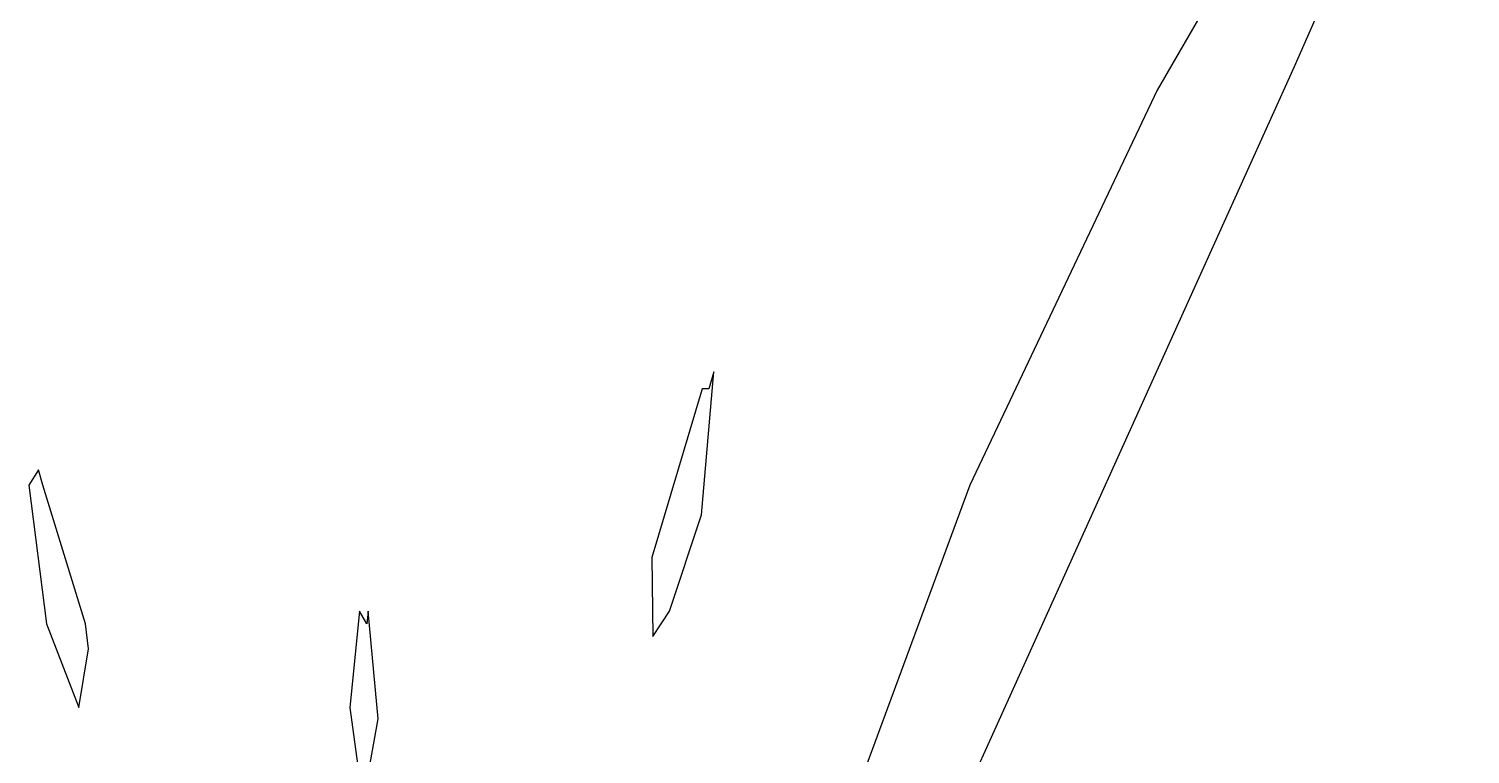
# Model space of a CAD drawing. Extents: x -57254 to 92099, y -1185 to 310651.
# Drawn here: x -8500 to 46460, y 40556 to 68223 of the extents above; entities that cross this region are included whole.
import ezdxf

# ---------------------------------------------------------------- set-up
doc = ezdxf.new("R2010")
doc.units = 0

msp = doc.modelspace()

# ---------------------------------------------------------------- linework, layer by layer
for p, q in [((39762.5845, 66786.6266), (46459.605, 82039.4973)), ((39708.3679, 74830.9859), (34523.5797, 65885.2581)), ((15090.9091, 12170.4545), (39762.5845, 66786.6266)), ((34523.5797, 65885.2581), (27385.1675, 50816.9856)), ((17153.259, 49682.3253), (17623.2811, 55142.6287)), ((17623.2811, 55142.6287), (17426.2191, 54488.2837)), ((17172.8942, 54488.2837), (15260.3601, 48055.7302)), ((17426.2191, 54488.2837), (17172.8942, 54488.2837)), ((-8134.0175, 51400.2415), (-8500, 50816.9856)), ((-7961.7225, 50816.9856), (-8134.0175, 51400.2415)), ((-8500, 50816.9856), (-7822.6601, 45528.7356)), ((-6344.8276, 45528.7356), (-7961.7225, 50816.9856)), ((27385.1675, 50816.9856), (12430.5687, 10395.1435)), ((15923.82, 46016.8369), (17153.259, 49682.3253)), ((15260.3601, 48055.7302), (15289.0095, 45048.8467)), ((4110.4057, 46016.8369), (3741.6688, 42330.9222)), ((4383.1418, 45528.7356), (4110.4057, 46016.8369)), ((4441.623, 46016.8369), (4383.1418, 45528.7356)), ((4820.0923, 41903.1266), (4441.623, 46016.8369)), ((15289.0095, 45048.8467), (15923.82, 46016.8369)), ((-7822.6601, 45528.7356), (-6591.5784, 42330.9222)), ((-6226.0495, 44576.9645), (-6344.8276, 45528.7356)), ((-6591.5784, 42330.9222), (-6226.0495, 44576.9645)), ((3741.6688, 42330.9222), (4240.9639, 38710.8434)), ((4240.9639, 38710.8434), (4820.0923, 41903.1266))]:
    msp.add_line(p, q)

doc.saveas('drawing.dxf')
